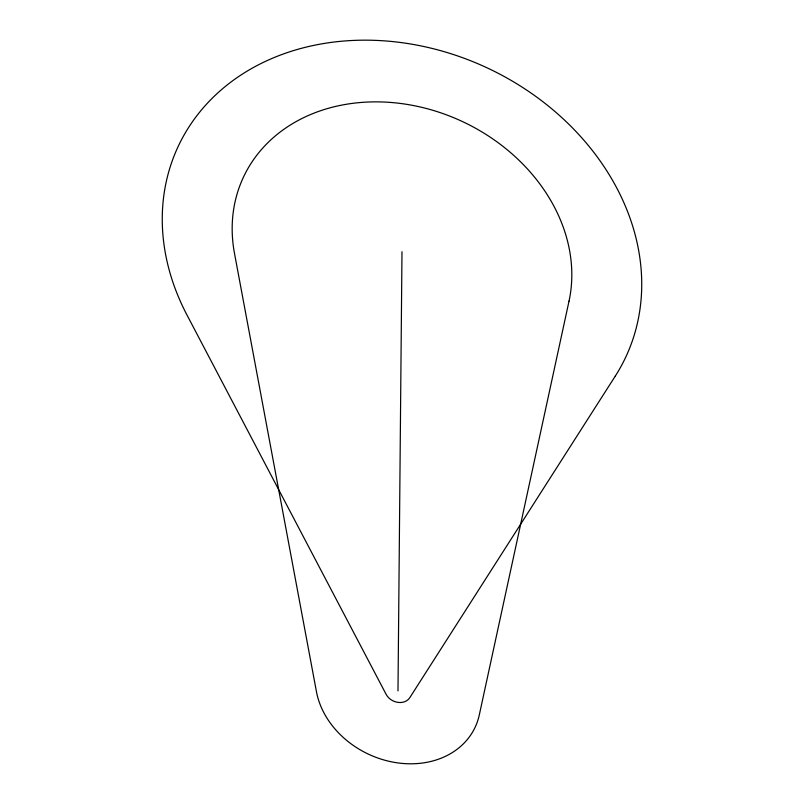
<?xml version="1.0" encoding="UTF-8"?>
<svg xmlns="http://www.w3.org/2000/svg" width="804" height="804" viewBox="0 0 804 804"><rect width="100%" height="100%" fill="white"/><g stroke="black" fill="none" stroke-linecap="round" stroke-linejoin="round"><path stroke-width="1.21" d="M397.99 690.857L401.99 251.722M569.021 301.138L479.305 714.917A85.294 69.868 25.4 0 1 397.337 762.845A85.294 69.868 25.4 0 1 316.454 691.691L234.497 253.431A175.212 143.524 25.4 0 1 403.337 103.837A175.212 143.524 25.4 0 1 569.021 301.138M615.321 376.041L409.779 697.701A13.648 11.176 25.4 0 1 397.9 702.384A13.648 11.176 25.4 0 1 386.131 694.344L186.98 314.997A247.341 202.608 25.4 0 1 403.859 42.944A247.341 202.608 25.4 0 1 615.321 376.041"/></g></svg>
